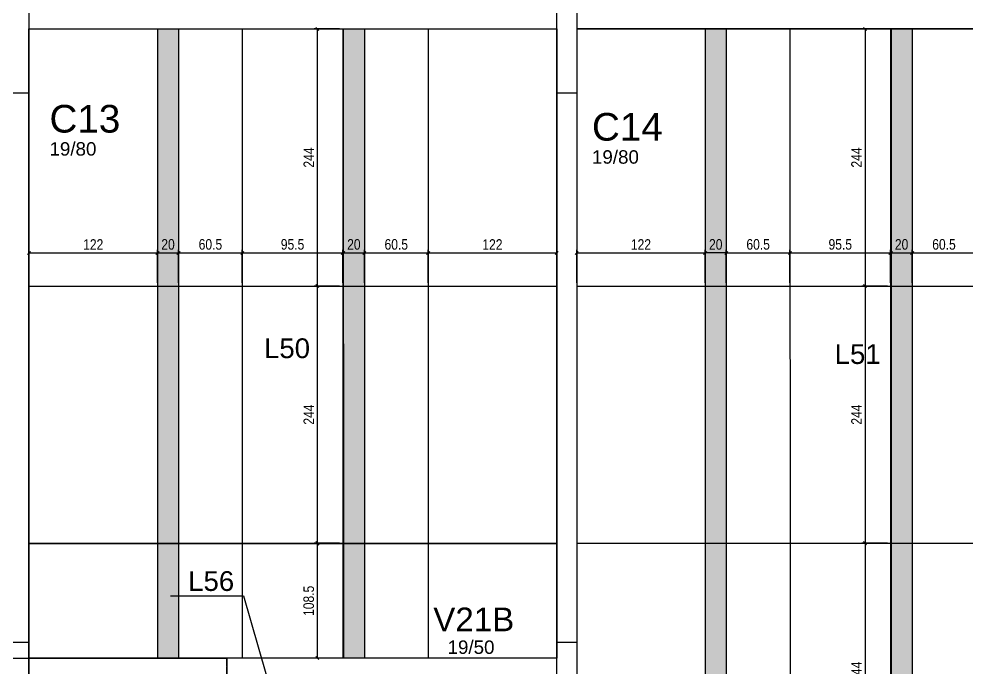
# Model space of a CAD drawing. Extents: x -9338 to -2786, y 930 to 5130.
# Drawn here: x -6377 to -5477, y 3104 to 3720 of the extents above; entities that cross this region are included whole.
import ezdxf

# ---------------------------------------------------------------- set-up
doc = ezdxf.new("R2010")
doc.units = 0
doc.linetypes.add('HIDDEN2', pattern=[0.1875, 0.125, -0.0625])
for name, color, linetype in [('1', 3, 'Continuous'), ('210', 3, 'HIDDEN2'), ('212', 3, 'Continuous'), ('213', 3, 'Continuous'), ('220', 5, 'Continuous'), ('222', 6, 'Continuous'), ('226', 4, 'Continuous'), ('233', 6, 'Continuous'), ('249', 1, 'Continuous'), ('COTA', 2, 'Continuous'), ('Hachura', 7, 'Continuous'), ('Painéis', 200, 'Continuous')]:
    doc.layers.add(name, color=color, linetype=linetype)
doc.styles.add('COTA TECNICA-50', font='techl___.ttf', dxfattribs={"height": 10})
doc.styles.get("Standard").update_dxf_attribs({"font": 'arial.ttf'})
doc.dimstyles.new('COTA PAINEL-50', dxfattribs={"dimtxt": 10, "dimasz": 3, "dimexe": 3, "dimexo": 3, "dimgap": 3, "dimtad": 1, "dimdec": 1, "dimzin": 9, "dimdsep": 46, "dimtxsty": 'COTA TECNICA-50', "dimblk1": 'OBLIQUE', "dimblk2": 'OBLIQUE', "dimsah": 1, "dimcen": 0.9, "dimclrd": 4, "dimclre": 4, "dimclrt": 240, "dimadec": 1, "dimazin": 3, "dimtfac": 1, "dimtdec": 1, "dimtmove": 0, "dimatfit": 3, "dimfxl": 1, "dimtolj": 1, "dimtzin": 12, "dimarcsym": 0})

# ---------------------------------------------------------------- blocks, each defined once
blk = doc.blocks.new('_Oblique')
at = {"color": 0, "linetype": 'ByBlock', "lineweight": -2}
blk.add_line((-0.5, -0.5), (0.5, 0.5), dxfattribs=at)
blk = doc.blocks.new('*D64')
at = {"layer": 'COTA', "color": 4, "lineweight": -2, "transparency": 16777216}
for p, q in [((-6367.55, 3469.48), (-6367.55, 3500.86)), ((-6367.55, 3497.86), (-6245.53, 3497.86)), ((-6245.53, 3469.48), (-6245.53, 3500.86))]:
    blk.add_line(p, q, dxfattribs=at)
at = {"layer": 'Defpoints', "color": 0, "transparency": 16777216}
for p in [(-6245.53, 3497.86), (-6367.55, 3466.48), (-6245.53, 3466.48)]:
    blk.add_point(p, dxfattribs=at)
at = {"layer": 'COTA', "color": 4, "lineweight": -2, "transparency": 16777216, "xscale": 3, "yscale": 3, "zscale": 3, "rotation": 180}
blk.add_blockref('_Oblique', (-6367.55, 3497.86), dxfattribs=at)
at = {"layer": 'COTA', "color": 4, "lineweight": -2, "transparency": 16777216, "xscale": 3, "yscale": 3, "zscale": 3}
blk.add_blockref('_Oblique', (-6245.53, 3497.86), dxfattribs=at)
at = {"layer": 'COTA', "color": 240, "transparency": 16777216, "insert": (-6306.54, 3505.92), "char_height": 10, "attachment_point": 5, "style": 'COTA TECNICA-50'}
blk.add_mtext('\\A1;122', dxfattribs=at)
blk = doc.blocks.new('*D65')
at = {"layer": 'COTA', "color": 4, "lineweight": -2, "transparency": 16777216}
for p, q in [((-6069.08, 3469.48), (-6069.08, 3500.86)), ((-6069.08, 3497.86), (-6049.08, 3497.86)), ((-6049.08, 3469.48), (-6049.08, 3500.86))]:
    blk.add_line(p, q, dxfattribs=at)
at = {"layer": 'Defpoints', "color": 0, "transparency": 16777216}
for p in [(-6049.08, 3497.86), (-6069.08, 3466.48), (-6049.08, 3466.48)]:
    blk.add_point(p, dxfattribs=at)
at = {"layer": 'COTA', "color": 4, "lineweight": -2, "transparency": 16777216, "xscale": 3, "yscale": 3, "zscale": 3, "rotation": 180}
blk.add_blockref('_Oblique', (-6069.08, 3497.86), dxfattribs=at)
at = {"layer": 'COTA', "color": 4, "lineweight": -2, "transparency": 16777216, "xscale": 3, "yscale": 3, "zscale": 3}
blk.add_blockref('_Oblique', (-6049.08, 3497.86), dxfattribs=at)
at = {"layer": 'COTA', "color": 240, "transparency": 16777216, "insert": (-6059.08, 3505.96), "char_height": 10, "attachment_point": 5, "style": 'COTA TECNICA-50'}
blk.add_mtext('\\A1;20', dxfattribs=at)
blk = doc.blocks.new('*D59')
at = {"layer": 'COTA', "color": 4, "lineweight": -2, "transparency": 16777216}
for p, q in [((-6049.08, 3469.48), (-6049.08, 3500.86)), ((-6049.08, 3497.86), (-5988.58, 3497.86)), ((-5988.58, 3469.48), (-5988.58, 3500.86))]:
    blk.add_line(p, q, dxfattribs=at)
at = {"layer": 'Defpoints', "color": 0, "transparency": 16777216}
for p in [(-5988.58, 3497.86), (-6049.08, 3466.48), (-5988.58, 3466.48)]:
    blk.add_point(p, dxfattribs=at)
at = {"layer": 'COTA', "color": 4, "lineweight": -2, "transparency": 16777216, "xscale": 3, "yscale": 3, "zscale": 3, "rotation": 180}
blk.add_blockref('_Oblique', (-6049.08, 3497.86), dxfattribs=at)
at = {"layer": 'COTA', "color": 4, "lineweight": -2, "transparency": 16777216, "xscale": 3, "yscale": 3, "zscale": 3}
blk.add_blockref('_Oblique', (-5988.58, 3497.86), dxfattribs=at)
at = {"layer": 'COTA', "color": 240, "transparency": 16777216, "insert": (-6018.83, 3505.97), "char_height": 10, "attachment_point": 5, "style": 'COTA TECNICA-50'}
blk.add_mtext('\\A1;60.5', dxfattribs=at)
blk = doc.blocks.new('*D60')
at = {"layer": 'COTA', "color": 4, "lineweight": -2, "transparency": 16777216}
for p, q in [((-5988.58, 3469.48), (-5988.58, 3500.86)), ((-5988.58, 3497.86), (-5866.55, 3497.86)), ((-5866.55, 3469.48), (-5866.55, 3500.86))]:
    blk.add_line(p, q, dxfattribs=at)
at = {"layer": 'Defpoints', "color": 0, "transparency": 16777216}
for p in [(-5866.55, 3497.86), (-5988.58, 3466.48), (-5866.55, 3466.48)]:
    blk.add_point(p, dxfattribs=at)
at = {"layer": 'COTA', "color": 4, "lineweight": -2, "transparency": 16777216, "xscale": 3, "yscale": 3, "zscale": 3, "rotation": 180}
blk.add_blockref('_Oblique', (-5988.58, 3497.86), dxfattribs=at)
at = {"layer": 'COTA', "color": 4, "lineweight": -2, "transparency": 16777216, "xscale": 3, "yscale": 3, "zscale": 3}
blk.add_blockref('_Oblique', (-5866.55, 3497.86), dxfattribs=at)
at = {"layer": 'COTA', "color": 240, "transparency": 16777216, "insert": (-5927.56, 3505.91), "char_height": 10, "attachment_point": 5, "style": 'COTA TECNICA-50'}
blk.add_mtext('\\A1;122', dxfattribs=at)
blk = doc.blocks.new('*D61')
at = {"layer": 'COTA', "color": 4, "lineweight": -2, "transparency": 16777216}
for p, q in [((-6072.6, 3710.46), (-6096.81, 3710.46)), ((-6093.81, 3710.46), (-6093.81, 3466.48)), ((-6072.6, 3466.48), (-6096.81, 3466.48))]:
    blk.add_line(p, q, dxfattribs=at)
at = {"layer": 'Defpoints', "color": 0, "transparency": 16777216}
for p in [(-6069.6, 3710.46), (-6093.81, 3466.48), (-6069.6, 3466.48)]:
    blk.add_point(p, dxfattribs=at)
at = {"layer": 'COTA', "color": 4, "lineweight": -2, "transparency": 16777216, "xscale": 3, "yscale": 3, "zscale": 3}
for p, rotation in [((-6093.81, 3710.46), 90), ((-6093.81, 3466.48), 270)]:
    blk.add_blockref('_Oblique', p, dxfattribs=dict(at, rotation=rotation))
at = {"layer": 'COTA', "color": 240, "transparency": 16777216, "insert": (-6101.88, 3588.47), "char_height": 10, "attachment_point": 5, "rotation": 90, "style": 'COTA TECNICA-50'}
blk.add_mtext('\\A1;244', dxfattribs=at)
blk = doc.blocks.new('*D62')
at = {"layer": 'COTA', "color": 4, "lineweight": -2, "transparency": 16777216}
for p, q in [((-6072.6, 3466.48), (-6096.81, 3466.48)), ((-6093.81, 3466.48), (-6093.81, 3222.48)), ((-6072.6, 3222.48), (-6096.81, 3222.48))]:
    blk.add_line(p, q, dxfattribs=at)
at = {"layer": 'Defpoints', "color": 0, "transparency": 16777216}
for p in [(-6069.6, 3466.48), (-6093.81, 3222.48), (-6069.6, 3222.48)]:
    blk.add_point(p, dxfattribs=at)
at = {"layer": 'COTA', "color": 4, "lineweight": -2, "transparency": 16777216, "xscale": 3, "yscale": 3, "zscale": 3}
for p, rotation in [((-6093.81, 3466.48), 90), ((-6093.81, 3222.48), 270)]:
    blk.add_blockref('_Oblique', p, dxfattribs=dict(at, rotation=rotation))
at = {"layer": 'COTA', "color": 240, "transparency": 16777216, "insert": (-6101.88, 3344.48), "char_height": 10, "attachment_point": 5, "rotation": 90, "style": 'COTA TECNICA-50'}
blk.add_mtext('\\A1;244', dxfattribs=at)
blk = doc.blocks.new('*D63')
at = {"layer": 'COTA', "color": 4, "lineweight": -2, "transparency": 16777216}
for p, q in [((-6072.56, 3221.98), (-6096.81, 3221.98)), ((-6093.81, 3221.98), (-6093.81, 3113.44)), ((-6072.6, 3113.44), (-6096.81, 3113.44))]:
    blk.add_line(p, q, dxfattribs=at)
at = {"layer": 'Defpoints', "color": 0, "transparency": 16777216}
for p in [(-6069.56, 3221.98), (-6093.81, 3113.44), (-6069.6, 3113.44)]:
    blk.add_point(p, dxfattribs=at)
at = {"layer": 'COTA', "color": 4, "lineweight": -2, "transparency": 16777216, "xscale": 3, "yscale": 3, "zscale": 3}
for p, rotation in [((-6093.81, 3221.98), 90), ((-6093.81, 3113.44), 270)]:
    blk.add_blockref('_Oblique', p, dxfattribs=dict(at, rotation=rotation))
at = {"layer": 'COTA', "color": 240, "transparency": 16777216, "insert": (-6101.94, 3167.71), "char_height": 10, "attachment_point": 5, "rotation": 90, "style": 'COTA TECNICA-50'}
blk.add_mtext('\\A1;108.5', dxfattribs=at)
blk = doc.blocks.new('*D66')
at = {"layer": 'COTA', "color": 4, "lineweight": -2, "transparency": 16777216}
for p, q in [((-5847.55, 3469.48), (-5847.55, 3500.86)), ((-5847.55, 3497.86), (-5725.53, 3497.86)), ((-5725.53, 3469.48), (-5725.53, 3500.86))]:
    blk.add_line(p, q, dxfattribs=at)
at = {"layer": 'Defpoints', "color": 0, "transparency": 16777216}
for p in [(-5725.53, 3497.86), (-5847.55, 3466.48), (-5725.53, 3466.48)]:
    blk.add_point(p, dxfattribs=at)
at = {"layer": 'COTA', "color": 4, "lineweight": -2, "transparency": 16777216, "xscale": 3, "yscale": 3, "zscale": 3, "rotation": 180}
blk.add_blockref('_Oblique', (-5847.55, 3497.86), dxfattribs=at)
at = {"layer": 'COTA', "color": 4, "lineweight": -2, "transparency": 16777216, "xscale": 3, "yscale": 3, "zscale": 3}
blk.add_blockref('_Oblique', (-5725.53, 3497.86), dxfattribs=at)
at = {"layer": 'COTA', "color": 240, "transparency": 16777216, "insert": (-5786.54, 3505.92), "char_height": 10, "attachment_point": 5, "style": 'COTA TECNICA-50'}
blk.add_mtext('\\A1;122', dxfattribs=at)
blk = doc.blocks.new('*D67')
at = {"layer": 'COTA', "color": 4, "lineweight": -2, "transparency": 16777216}
for p, q in [((-5725.53, 3469.47), (-5725.53, 3500.86)), ((-5705.53, 3497.86), (-5725.53, 3497.86)), ((-5705.53, 3469.48), (-5705.53, 3500.86))]:
    blk.add_line(p, q, dxfattribs=at)
at = {"layer": 'Defpoints', "color": 0, "transparency": 16777216}
for p in [(-5725.53, 3497.86), (-5725.53, 3466.47), (-5705.53, 3466.48)]:
    blk.add_point(p, dxfattribs=at)
at = {"layer": 'COTA', "color": 4, "lineweight": -2, "transparency": 16777216, "xscale": 3, "yscale": 3, "zscale": 3, "rotation": 180}
blk.add_blockref('_Oblique', (-5725.53, 3497.86), dxfattribs=at)
at = {"layer": 'COTA', "color": 4, "lineweight": -2, "transparency": 16777216, "xscale": 3, "yscale": 3, "zscale": 3}
blk.add_blockref('_Oblique', (-5705.53, 3497.86), dxfattribs=at)
at = {"layer": 'COTA', "color": 240, "transparency": 16777216, "insert": (-5715.53, 3505.96), "char_height": 10, "attachment_point": 5, "style": 'COTA TECNICA-50'}
blk.add_mtext('\\A1;20', dxfattribs=at)
blk = doc.blocks.new('*D68')
at = {"layer": 'COTA', "color": 4, "lineweight": -2, "transparency": 16777216}
for p, q in [((-5705.53, 3469.48), (-5705.53, 3500.86)), ((-5705.53, 3497.86), (-5645.03, 3497.86)), ((-5645.03, 3469.48), (-5645.03, 3500.86))]:
    blk.add_line(p, q, dxfattribs=at)
at = {"layer": 'Defpoints', "color": 0, "transparency": 16777216}
for p in [(-5645.03, 3497.86), (-5705.53, 3466.48), (-5645.03, 3466.48)]:
    blk.add_point(p, dxfattribs=at)
at = {"layer": 'COTA', "color": 4, "lineweight": -2, "transparency": 16777216, "xscale": 3, "yscale": 3, "zscale": 3, "rotation": 180}
blk.add_blockref('_Oblique', (-5705.53, 3497.86), dxfattribs=at)
at = {"layer": 'COTA', "color": 4, "lineweight": -2, "transparency": 16777216, "xscale": 3, "yscale": 3, "zscale": 3}
blk.add_blockref('_Oblique', (-5645.03, 3497.86), dxfattribs=at)
at = {"layer": 'COTA', "color": 240, "transparency": 16777216, "insert": (-5675.28, 3505.97), "char_height": 10, "attachment_point": 5, "style": 'COTA TECNICA-50'}
blk.add_mtext('\\A1;60.5', dxfattribs=at)
blk = doc.blocks.new('*D69')
at = {"layer": 'COTA', "color": 4, "lineweight": -2, "transparency": 16777216}
for p, q in [((-5645.03, 3469.48), (-5645.03, 3500.86)), ((-5645.03, 3497.86), (-5549.58, 3497.86)), ((-5549.58, 3469.49), (-5549.58, 3500.86))]:
    blk.add_line(p, q, dxfattribs=at)
at = {"layer": 'Defpoints', "color": 0, "transparency": 16777216}
for p in [(-5549.58, 3497.86), (-5645.03, 3466.48), (-5549.58, 3466.49)]:
    blk.add_point(p, dxfattribs=at)
at = {"layer": 'COTA', "color": 4, "lineweight": -2, "transparency": 16777216, "xscale": 3, "yscale": 3, "zscale": 3, "rotation": 180}
blk.add_blockref('_Oblique', (-5645.03, 3497.86), dxfattribs=at)
at = {"layer": 'COTA', "color": 4, "lineweight": -2, "transparency": 16777216, "xscale": 3, "yscale": 3, "zscale": 3}
blk.add_blockref('_Oblique', (-5549.58, 3497.86), dxfattribs=at)
at = {"layer": 'COTA', "color": 240, "transparency": 16777216, "insert": (-5597.3, 3506), "char_height": 10, "attachment_point": 5, "style": 'COTA TECNICA-50'}
blk.add_mtext('\\A1;95.5', dxfattribs=at)
blk = doc.blocks.new('*D70')
at = {"layer": 'COTA', "color": 4, "lineweight": -2, "transparency": 16777216}
for p, q in [((-5549.08, 3469.48), (-5549.08, 3500.86)), ((-5549.08, 3497.86), (-5529.08, 3497.86)), ((-5529.08, 3469.48), (-5529.08, 3500.86))]:
    blk.add_line(p, q, dxfattribs=at)
at = {"layer": 'Defpoints', "color": 0, "transparency": 16777216}
for p in [(-5529.08, 3497.86), (-5549.08, 3466.48), (-5529.08, 3466.48)]:
    blk.add_point(p, dxfattribs=at)
at = {"layer": 'COTA', "color": 4, "lineweight": -2, "transparency": 16777216, "xscale": 3, "yscale": 3, "zscale": 3, "rotation": 180}
blk.add_blockref('_Oblique', (-5549.08, 3497.86), dxfattribs=at)
at = {"layer": 'COTA', "color": 4, "lineweight": -2, "transparency": 16777216, "xscale": 3, "yscale": 3, "zscale": 3}
blk.add_blockref('_Oblique', (-5529.08, 3497.86), dxfattribs=at)
at = {"layer": 'COTA', "color": 240, "transparency": 16777216, "insert": (-5539.08, 3505.96), "char_height": 10, "attachment_point": 5, "style": 'COTA TECNICA-50'}
blk.add_mtext('\\A1;20', dxfattribs=at)
blk = doc.blocks.new('*D71')
at = {"layer": 'COTA', "color": 4, "lineweight": -2, "transparency": 16777216}
for p, q in [((-5529.08, 3469.48), (-5529.08, 3500.86)), ((-5529.08, 3497.86), (-5468.58, 3497.86)), ((-5468.58, 3469.48), (-5468.58, 3500.86))]:
    blk.add_line(p, q, dxfattribs=at)
at = {"layer": 'Defpoints', "color": 0, "transparency": 16777216}
for p in [(-5468.58, 3497.86), (-5529.08, 3466.48), (-5468.58, 3466.48)]:
    blk.add_point(p, dxfattribs=at)
at = {"layer": 'COTA', "color": 4, "lineweight": -2, "transparency": 16777216, "xscale": 3, "yscale": 3, "zscale": 3, "rotation": 180}
blk.add_blockref('_Oblique', (-5529.08, 3497.86), dxfattribs=at)
at = {"layer": 'COTA', "color": 4, "lineweight": -2, "transparency": 16777216, "xscale": 3, "yscale": 3, "zscale": 3}
blk.add_blockref('_Oblique', (-5468.58, 3497.86), dxfattribs=at)
at = {"layer": 'COTA', "color": 240, "transparency": 16777216, "insert": (-5498.83, 3505.97), "char_height": 10, "attachment_point": 5, "style": 'COTA TECNICA-50'}
blk.add_mtext('\\A1;60.5', dxfattribs=at)
blk = doc.blocks.new('*D73')
at = {"layer": 'COTA', "color": 4, "lineweight": -2, "transparency": 16777216}
for p, q in [((-5552.6, 3710.46), (-5576.81, 3710.46)), ((-5573.81, 3710.46), (-5573.81, 3466.48)), ((-5552.6, 3466.48), (-5576.81, 3466.48))]:
    blk.add_line(p, q, dxfattribs=at)
at = {"layer": 'Defpoints', "color": 0, "transparency": 16777216}
for p in [(-5549.6, 3710.46), (-5573.81, 3466.48), (-5549.6, 3466.48)]:
    blk.add_point(p, dxfattribs=at)
at = {"layer": 'COTA', "color": 4, "lineweight": -2, "transparency": 16777216, "xscale": 3, "yscale": 3, "zscale": 3}
for p, rotation in [((-5573.81, 3710.46), 90), ((-5573.81, 3466.48), 270)]:
    blk.add_blockref('_Oblique', p, dxfattribs=dict(at, rotation=rotation))
at = {"layer": 'COTA', "color": 240, "transparency": 16777216, "insert": (-5581.88, 3588.47), "char_height": 10, "attachment_point": 5, "rotation": 90, "style": 'COTA TECNICA-50'}
blk.add_mtext('\\A1;244', dxfattribs=at)
blk = doc.blocks.new('*D74')
at = {"layer": 'COTA', "color": 4, "lineweight": -2, "transparency": 16777216}
for p, q in [((-5552.6, 3466.48), (-5576.81, 3466.48)), ((-5573.81, 3466.48), (-5573.81, 3222.48)), ((-5552.6, 3222.48), (-5576.81, 3222.48))]:
    blk.add_line(p, q, dxfattribs=at)
at = {"layer": 'Defpoints', "color": 0, "transparency": 16777216}
for p in [(-5549.6, 3466.48), (-5573.81, 3222.48), (-5549.6, 3222.48)]:
    blk.add_point(p, dxfattribs=at)
at = {"layer": 'COTA', "color": 4, "lineweight": -2, "transparency": 16777216, "xscale": 3, "yscale": 3, "zscale": 3}
for p, rotation in [((-5573.81, 3466.48), 90), ((-5573.81, 3222.48), 270)]:
    blk.add_blockref('_Oblique', p, dxfattribs=dict(at, rotation=rotation))
at = {"layer": 'COTA', "color": 240, "transparency": 16777216, "insert": (-5581.88, 3344.48), "char_height": 10, "attachment_point": 5, "rotation": 90, "style": 'COTA TECNICA-50'}
blk.add_mtext('\\A1;244', dxfattribs=at)
blk = doc.blocks.new('*D75')
at = {"layer": 'COTA', "color": 4, "lineweight": -2, "transparency": 16777216}
for p, q in [((-5552.6, 3222.48), (-5576.81, 3222.48)), ((-5573.81, 3222.48), (-5573.81, 2978.48)), ((-5552.6, 2978.48), (-5576.81, 2978.48))]:
    blk.add_line(p, q, dxfattribs=at)
at = {"layer": 'Defpoints', "color": 0, "transparency": 16777216}
for p in [(-5549.6, 3222.48), (-5573.81, 2978.48), (-5549.6, 2978.48)]:
    blk.add_point(p, dxfattribs=at)
at = {"layer": 'COTA', "color": 4, "lineweight": -2, "transparency": 16777216, "xscale": 3, "yscale": 3, "zscale": 3}
for p, rotation in [((-5573.81, 3222.48), 90), ((-5573.81, 2978.48), 270)]:
    blk.add_blockref('_Oblique', p, dxfattribs=dict(at, rotation=rotation))
at = {"layer": 'COTA', "color": 240, "transparency": 16777216, "insert": (-5581.88, 3100.48), "char_height": 10, "attachment_point": 5, "rotation": 90, "style": 'COTA TECNICA-50'}
blk.add_mtext('\\A1;244', dxfattribs=at)
blk = doc.blocks.new('*D178')
at = {"layer": 'COTA', "color": 4, "lineweight": -2, "transparency": 16777216}
for p, q in [((-6245.53, 3469.48), (-6245.53, 3500.86)), ((-6245.53, 3497.86), (-6225.53, 3497.86)), ((-6225.53, 3469.48), (-6225.53, 3500.86))]:
    blk.add_line(p, q, dxfattribs=at)
at = {"layer": 'Defpoints', "color": 0, "transparency": 16777216}
for p in [(-6225.53, 3497.86), (-6245.53, 3466.48), (-6225.53, 3466.48)]:
    blk.add_point(p, dxfattribs=at)
at = {"layer": 'COTA', "color": 4, "lineweight": -2, "transparency": 16777216, "xscale": 3, "yscale": 3, "zscale": 3, "rotation": 180}
blk.add_blockref('_Oblique', (-6245.53, 3497.86), dxfattribs=at)
at = {"layer": 'COTA', "color": 4, "lineweight": -2, "transparency": 16777216, "xscale": 3, "yscale": 3, "zscale": 3}
blk.add_blockref('_Oblique', (-6225.53, 3497.86), dxfattribs=at)
at = {"layer": 'COTA', "color": 240, "transparency": 16777216, "insert": (-6235.53, 3505.96), "char_height": 10, "attachment_point": 5, "style": 'COTA TECNICA-50'}
blk.add_mtext('\\A1;20', dxfattribs=at)
blk = doc.blocks.new('*D179')
at = {"layer": 'COTA', "color": 4, "lineweight": -2, "transparency": 16777216}
for p, q in [((-6225.53, 3469.48), (-6225.53, 3500.86)), ((-6225.53, 3497.86), (-6165.03, 3497.86)), ((-6165.03, 3469.48), (-6165.03, 3500.86))]:
    blk.add_line(p, q, dxfattribs=at)
at = {"layer": 'Defpoints', "color": 0, "transparency": 16777216}
for p in [(-6165.03, 3497.86), (-6225.53, 3466.48), (-6165.03, 3466.48)]:
    blk.add_point(p, dxfattribs=at)
at = {"layer": 'COTA', "color": 4, "lineweight": -2, "transparency": 16777216, "xscale": 3, "yscale": 3, "zscale": 3, "rotation": 180}
blk.add_blockref('_Oblique', (-6225.53, 3497.86), dxfattribs=at)
at = {"layer": 'COTA', "color": 4, "lineweight": -2, "transparency": 16777216, "xscale": 3, "yscale": 3, "zscale": 3}
blk.add_blockref('_Oblique', (-6165.03, 3497.86), dxfattribs=at)
at = {"layer": 'COTA', "color": 240, "transparency": 16777216, "insert": (-6195.28, 3505.97), "char_height": 10, "attachment_point": 5, "style": 'COTA TECNICA-50'}
blk.add_mtext('\\A1;60.5', dxfattribs=at)
blk = doc.blocks.new('*D180')
at = {"layer": 'COTA', "color": 4, "lineweight": -2, "transparency": 16777216}
for p, q in [((-6165.03, 3469.48), (-6165.03, 3500.86)), ((-6165.03, 3497.86), (-6069.58, 3497.86)), ((-6069.58, 3469.48), (-6069.58, 3500.86))]:
    blk.add_line(p, q, dxfattribs=at)
at = {"layer": 'Defpoints', "color": 0, "transparency": 16777216}
for p in [(-6069.58, 3497.86), (-6165.03, 3466.48), (-6069.58, 3466.48)]:
    blk.add_point(p, dxfattribs=at)
at = {"layer": 'COTA', "color": 4, "lineweight": -2, "transparency": 16777216, "xscale": 3, "yscale": 3, "zscale": 3, "rotation": 180}
blk.add_blockref('_Oblique', (-6165.03, 3497.86), dxfattribs=at)
at = {"layer": 'COTA', "color": 4, "lineweight": -2, "transparency": 16777216, "xscale": 3, "yscale": 3, "zscale": 3}
blk.add_blockref('_Oblique', (-6069.58, 3497.86), dxfattribs=at)
at = {"layer": 'COTA', "color": 240, "transparency": 16777216, "insert": (-6117.3, 3505.99), "char_height": 10, "attachment_point": 5, "style": 'COTA TECNICA-50'}
blk.add_mtext('\\A1;95.5', dxfattribs=at)

msp = doc.modelspace()

# ---------------------------------------------------------------- hatches: boundary and pattern name
at = {"layer": 'Hachura', "true_color": 0x939598}
h = msp.add_hatch(color=252, dxfattribs=at)
h.dxf.hatch_style = 1
h.paths.add_polyline_path([(-6225.51, 3221.98), (-6245.51, 3221.98), (-6245.5, 3113.44), (-6225.5, 3113.44)])
h.paths.add_polyline_path([(-6049.06, 3221.98), (-6069.06, 3221.98), (-6069.05, 3113.44), (-6049.05, 3113.44)])
h.paths.add_polyline_path([(-6049.1, 3710.48), (-6069.1, 3710.48), (-6069.06, 3222.48), (-6049.06, 3222.48)])
h.paths.add_polyline_path([(-6225.55, 3710.48), (-6245.55, 3710.48), (-6245.51, 3222.48), (-6225.51, 3222.48)])
h = msp.add_hatch(color=252, dxfattribs=at)
h.dxf.hatch_style = 1
h.paths.add_polyline_path([(-5529.1, 3710.48), (-5549.1, 3710.48), (-5549.08, 3466.48), (-5529.08, 3466.48)])
h.paths.add_polyline_path([(-5705.55, 3710.48), (-5725.55, 3710.48), (-5725.53, 3466.48), (-5705.53, 3466.48)])
h.paths.add_polyline_path([(-5705.53, 3466.48), (-5725.53, 3466.48), (-5725.47, 2765.44), (-5705.47, 2765.44)])
h.paths.add_polyline_path([(-5529.08, 3466.48), (-5549.08, 3466.48), (-5549.02, 2765.44), (-5529.02, 2765.44)])

# ---------------------------------------------------------------- linework, layer by layer
at = {"layer": '1'}
for p, q in [((-6367.55, 3710.48), (-5866.55, 3710.48)), ((-5847.55, 3710.48), (-5346.55, 3710.48)), ((-6367.55, 3649.48), (-6367.55, 3128.48)), ((-5866.55, 3128.48), (-5866.55, 3649.48)), ((-5847.55, 3649.48), (-5847.55, 3128.48))]:
    msp.add_line(p, q, dxfattribs=at)
msp.add_lwpolyline([(-5866.55, 3113.44), (-6367.55, 3113.44)], dxfattribs=at)
at = {"layer": '210'}
msp.add_line((-6179.65, 3094.44), (-6179.65, 3113.44), dxfattribs=at)
at = {"layer": '222'}
for points in [[(-6386.55, 3649.48), (-6386.55, 3729.48), (-6367.55, 3729.48), (-6367.55, 3649.48), (-6386.55, 3649.48)], [(-5866.55, 3649.48), (-5866.55, 3729.48), (-5847.55, 3729.48), (-5847.55, 3649.48), (-5866.55, 3649.48)], [(-6386.55, 3048.48), (-6386.55, 3128.48), (-6367.55, 3128.48), (-6367.55, 3048.48), (-6386.55, 3048.48)], [(-5866.55, 3048.48), (-5866.55, 3128.48), (-5847.55, 3128.48), (-5847.55, 3048.48), (-5866.55, 3048.48)]]:
    msp.add_lwpolyline(points, dxfattribs=at)
at = {"layer": '249'}
msp.add_lwpolyline([(-6233.2, 3172.53), (-6163.76, 3172.53), (-6135.51, 3073.3), (-6142.96, 3090.51), (-6135.51, 3073.3), (-6138.25, 3091.85)], dxfattribs=at)
at = {"layer": 'Painéis'}
for p, q in [((-6245.55, 3710.49), (-6245.5, 3113.45)), ((-6225.55, 3710.49), (-6225.5, 3113.45)), ((-6165.05, 3710.49), (-6165, 3113.46)), ((-6069.6, 3710.46), (-6069.55, 3113.42)), ((-6069.1, 3710.46), (-6069.05, 3113.42)), ((-6049.1, 3710.46), (-6049.05, 3113.42)), ((-5988.6, 3710.47), (-5988.55, 3113.43)), ((-5725.55, 3710.49), (-5725.47, 2765.44)), ((-5705.55, 3710.49), (-5705.47, 2765.44)), ((-5645.05, 3710.49), (-5644.97, 2765.45)), ((-5549.6, 3710.46), (-5549.52, 2765.44)), ((-5549.1, 3710.46), (-5549.02, 2765.44)), ((-5529.1, 3710.46), (-5529.02, 2765.44)), ((-6367.55, 3466.48), (-5866.55, 3466.48)), ((-5847.55, 3466.48), (-5346.55, 3466.48)), ((-6367.55, 3222.48), (-5866.55, 3222.48)), ((-5847.55, 3222.48), (-5346.55, 3222.48)), ((-6367.55, 3221.98), (-5866.55, 3221.98)), ((-7407.55, 3113.44), (-6179.65, 3113.44))]:
    msp.add_line(p, q, dxfattribs=at)
for points in [[(-6367.55, 3710.48), (-5866.55, 3710.48), (-5866.55, 3113.44), (-6367.55, 3113.44)], [(-5847.55, 2765.44), (-5346.55, 2765.44), (-5346.55, 3710.48), (-5847.55, 3710.48)], [(-7407.55, 3113.44), (-6179.65, 3113.44), (-6179.65, 2749.94), (-7407.55, 2749.94)]]:
    msp.add_lwpolyline(points, close=True, dxfattribs=at)
msp.add_lwpolyline([(-6386.55, 3048.48), (-6367.55, 3048.48), (-6367.55, 3113.44)], dxfattribs=at)

# ---------------------------------------------------------------- texts
at = {"layer": '212'}
msp.add_text('19/50', height=12.75, dxfattribs=at).set_placement((-5970.15, 3117.35))
at = {"layer": '213'}
for p in [(-6348.08, 3590.28), (-5833.05, 3582.62)]:
    msp.add_text('19/80', height=12.75, dxfattribs=at).set_placement(p)
at = {"layer": '220'}
for s, p in [('C13', (-6348.08, 3612.15)), ('C14', (-5833.05, 3604.49))]:
    msp.add_text(s, height=26.25, dxfattribs=at).set_placement(p)
at = {"layer": '226'}
for s, p in [('L50', (-6144.4, 3398.09)), ('L51', (-5602.63, 3392.55)), ('L56', (-6216.4, 3177.1))]:
    msp.add_text(s, height=18.75, dxfattribs=at).set_placement(p)
at = {"layer": '233'}
msp.add_text('V21B', height=22.5, dxfattribs=at).set_placement((-5983.7, 3138.84))

# ---------------------------------------------------------------- dimensions: what is measured, and where the dimension line sits
at = {"layer": 'COTA'}
for base, p1, p2, picture, middle in [((-6093.81, 3466.48), (-6069.6, 3710.46), (-6069.6, 3466.48), '*D61', (-6101.88, 3588.47)), ((-5573.81, 3466.48), (-5549.6, 3710.46), (-5549.6, 3466.48), '*D73', (-5581.88, 3588.47)), ((-6093.81, 3222.48), (-6069.6, 3466.48), (-6069.6, 3222.48), '*D62', (-6101.88, 3344.48)), ((-5573.81, 3222.48), (-5549.6, 3466.48), (-5549.6, 3222.48), '*D74', (-5581.88, 3344.48)), ((-6093.81, 3113.44), (-6069.56, 3221.98), (-6069.6, 3113.44), '*D63', (-6101.94, 3167.71)), ((-5573.81, 2978.48), (-5549.6, 3222.48), (-5549.6, 2978.48), '*D75', (-5581.88, 3100.48))]:
    dim = msp.add_linear_dim(base=base, p1=p1, p2=p2, angle=90, dimstyle='COTA PAINEL-50', dxfattribs=at)
    dim.commit()
    dim.dimension.update_dxf_attribs({"geometry": picture, "text_midpoint": middle})
for base, p1, p2, picture, middle in [((-6245.53, 3497.86), (-6367.55, 3466.48), (-6245.53, 3466.48), '*D64', (-6306.54, 3505.92)), ((-5988.58, 3497.86), (-6049.08, 3466.48), (-5988.58, 3466.48), '*D59', (-6018.83, 3505.97)), ((-5866.55, 3497.86), (-5988.58, 3466.48), (-5866.55, 3466.48), '*D60', (-5927.56, 3505.91)), ((-5725.53, 3497.86), (-5847.55, 3466.48), (-5725.53, 3466.48), '*D66', (-5786.54, 3505.92)), ((-5549.5771, 3497.8582), (-5645.0282, 3466.4778), (-5549.5771, 3466.4856), '*D69', (-5597.3026, 3505.9971)), ((-5468.58, 3497.86), (-5529.08, 3466.48), (-5468.58, 3466.48), '*D71', (-5498.83, 3505.97))]:
    dim = msp.add_linear_dim(base=base, p1=p1, p2=p2, dimstyle='COTA PAINEL-50', dxfattribs=at)
    dim.commit()
    dim.dimension.update_dxf_attribs({"geometry": picture, "text_midpoint": middle})
at = {"layer": 'COTA', "color": 252, "true_color": 0x939598}
dim = msp.add_linear_dim(base=(-6225.53, 3497.86), p1=(-6245.53, 3466.48), p2=(-6225.53, 3466.48), dimstyle='COTA PAINEL-50', dxfattribs=at)
dim.commit()
dim.dimension.update_dxf_attribs({"geometry": '*D178', "text_midpoint": (-6235.53, 3497.86), "dimtype": 160})
for base, p1, p2, picture, middle in [((-6165.03, 3497.86), (-6225.53, 3466.48), (-6165.03, 3466.48), '*D179', (-6195.28, 3505.97)), ((-6069.5761, 3497.8557), (-6165.0272, 3466.4778), (-6069.5761, 3466.4778), '*D180', (-6117.3017, 3505.9946))]:
    dim = msp.add_linear_dim(base=base, p1=p1, p2=p2, dimstyle='COTA PAINEL-50', dxfattribs=at)
    dim.commit()
    dim.dimension.update_dxf_attribs({"geometry": picture, "text_midpoint": middle})
at = {"layer": 'COTA'}
for base, p1, p2, picture, middle in [((-6049.08, 3497.86), (-6069.08, 3466.48), (-6049.08, 3466.48), '*D65', (-6059.08, 3497.86)), ((-5725.53, 3497.86), (-5705.53, 3466.48), (-5725.53, 3466.47), '*D67', (-5715.53, 3497.86)), ((-5645.03, 3497.86), (-5705.53, 3466.48), (-5645.03, 3466.48), '*D68', (-5675.28, 3497.86)), ((-5529.08, 3497.86), (-5549.08, 3466.48), (-5529.08, 3466.48), '*D70', (-5539.08, 3497.86))]:
    dim = msp.add_linear_dim(base=base, p1=p1, p2=p2, dimstyle='COTA PAINEL-50', dxfattribs=at)
    dim.commit()
    dim.dimension.update_dxf_attribs({"geometry": picture, "text_midpoint": middle, "dimtype": 160})

doc.saveas('drawing.dxf')
